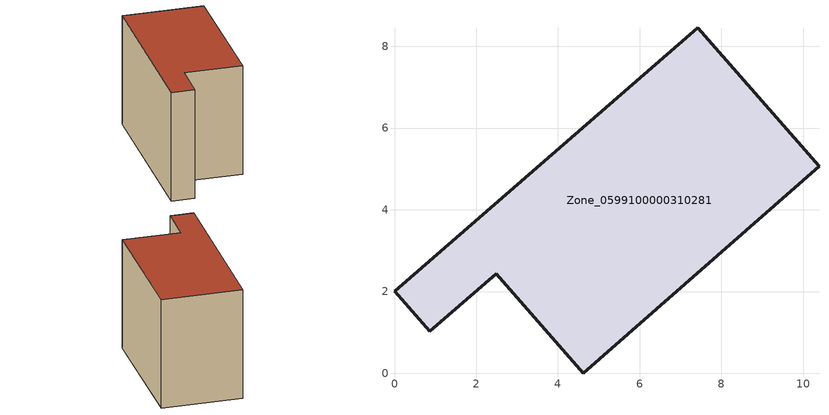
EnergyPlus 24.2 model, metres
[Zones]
Zone_0599100000310281
 floor ground (C_G): 2.48,2.43 0.86,1.02 0,2.01 7.42,8.46 10.39,5.07 4.62,0 z0
 wall outside (C_F): 7.42,8.46 0,2.01 0.86,1.02 2.48,2.43 4.62,0 10.39,5.07 7.42,8.46 z0:6.38
 roof outside (C_R): 4.62,0 10.39,5.07 7.42,8.46 0,2.01 0.86,1.02 2.48,2.43 z6.38
[BUILDING]
Pand.0599100000310281: North Axis=0; Terrain=City; Loads Convergence Tolerance Value=0.04; Temperature Convergence Tolerance Value=0.4; Solar Distribution=FullExterior; Maximum Number of Warmup Days=25; Minimum Number of Warmup Days=1
[Site:Location]
Rotterdam.The.Hague.AP_ZH_NLD Design_Conditions: Latitude=51.96; Longitude=4.45; Time Zone=1; Elevation=-4.5
[SITE:GROUNDTEMPERATURE:BUILDINGSURFACE]
18, 18, 18, 18, 18, 18, 18, 18, 18, 18, 18, 18
[MATERIAL] Thermal Absorptance=0.9; Solar Absorptance=0.7; Visible Absorptance=0.7
Name | Roughness | Thickness | Conductivity | Density | Specific Heat
G.TI.1946 | MediumSmooth | 0.15 | 1 | 540 | 1210
F.TI.1946 | Rough | 0.3 | 0.857143 | 1920 | 840
R.TI.1946 | MediumRough | 0.2 | 0.1 | 1500 | 1000
[CONSTRUCTION]
C_G: G.TI.1946
C_F: F.TI.1946
C_R: R.TI.1946
[ZONE]
Zone_0599100000310281: Type=1; Multiplier=1; Ceiling Height=Autocalculate; Volume=Autocalculate; Floor Area=autocalculate; Part of Total Floor Area=Yes
[ZONEINFILTRATION:DESIGNFLOWRATE]
Infil_Zone_0599100000310281: Zone or ZoneList or Space or SpaceList=Zone_0599100000310281; Schedule=AlwaysOn; Design Flow Rate Calculation Method=Flow/Area; Flow Rate per Floor Area=0.003; Constant Term Coefficient=1; Temperature Term Coefficient=0; Velocity Term Coefficient=0; Velocity Squared Term Coefficient=0
[HVACTEMPLATE:ZONE:IDEALLOADSAIRSYSTEM]
Zone_0599100000310281: Maximum Heating Supply Air Temperature=50; Minimum Cooling Supply Air Temperature=13; Maximum Heating Supply Air Humidity Ratio=0.0156; Minimum Cooling Supply Air Humidity Ratio=0.0077; Heating Limit=NoLimit; Cooling Limit=NoLimit; Dehumidification Control Type=ConstantSensibleHeatRatio; Cooling Sensible Heat Ratio=0.7; Dehumidification Setpoint=60; Humidification Control Type=None; Humidification Setpoint=30; Outdoor Air Method=None; Outdoor Air Flow Rate per Person=0.00944; Outdoor Air Flow Rate per Zone Floor Area=0; Outdoor Air Flow Rate per Zone=0; Demand Controlled Ventilation Type=None; Outdoor Air Economizer Type=NoEconomizer; Heat Recovery Type=None; Sensible Heat Recovery Effectiveness=0.7; Latent Heat Recovery Effectiveness=0.65
[ZONECONTROL:THERMOSTAT]
ThermostatControl_Zone_0599100000310281: Zone or ZoneList=Zone_0599100000310281; Control Type Schedule=DualSetpointControlType; Control 1=Thermostat_Zone_0599100000310281; Temperature Difference Between Cutout And Setpoint=0
[THERMOSTATSETPOINT:DUALSETPOINT]
Thermostat_Zone_0599100000310281: Heating Setpoint Temperature Schedule=HeatingSetpoint_Zone_0599100000310281; Cooling Setpoint Temperature Schedule=CoolingSetpoint_Zone_0599100000310281
[SCHEDULE:COMPACT]
HeatingSetpoint_Zone_0599100000310281: Through: 12/31, For: AllDays, Until: 24:00, 21
CoolingSetpoint_Zone_0599100000310281: Through: 12/31, For: AllDays, Until: 24:00, 24
DualSetpointControlType: Through: 12/31, For: AllDays, Until: 24:00, 4
AlwaysOn: Through: 12/31, For: AllDays, Until: 24:00, 1
